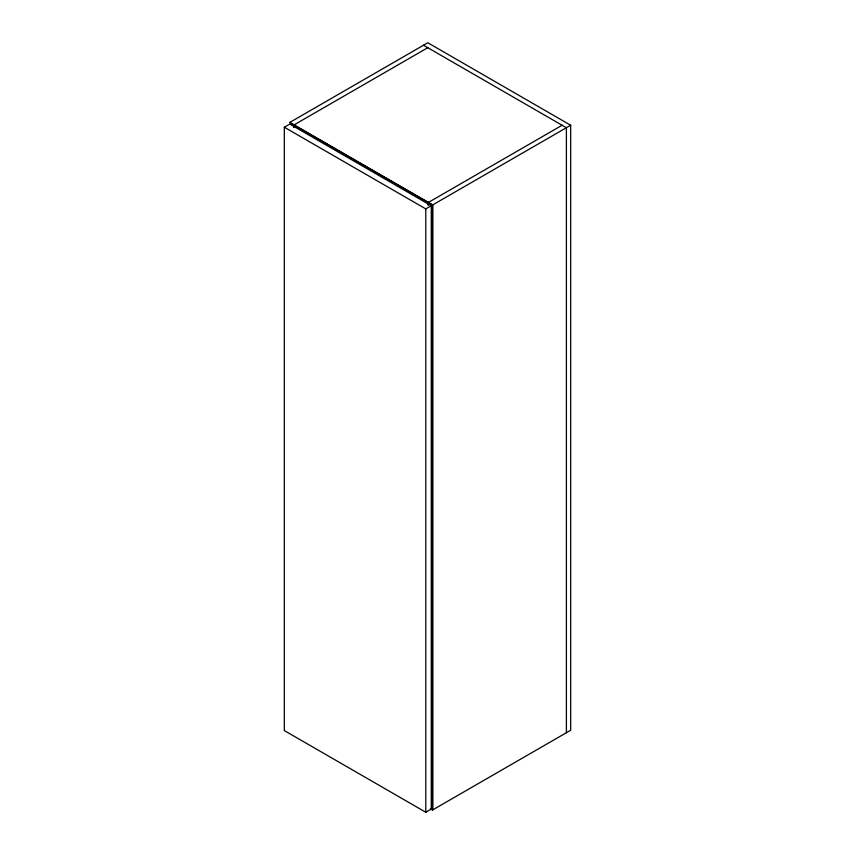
<?xml version="1.0" encoding="UTF-8"?>
<svg xmlns="http://www.w3.org/2000/svg" width="855" height="855" viewBox="0 0 855 855"><rect width="100%" height="100%" fill="white"/><g stroke="black" fill="none" stroke-linecap="round" stroke-linejoin="round"><path stroke-width="1.28" d="M284.32 127.224L289.802 124.071L431.262 205.734L431.262 809.087L425.79 812.25L284.32 730.576L284.32 127.224L425.79 208.898L431.262 205.734M427.789 47.698L293.938 124.969L293.938 127.448M562.109 125.247L428.259 202.517L428.259 205.189M570.68 125.247L427.789 42.75L289.653 122.5L432.545 204.997L570.68 125.247L570.68 730.245L432.545 809.995L430.407 808.755M423.503 45.23L566.395 127.726L566.395 732.724M289.802 122.415L432.694 204.911L432.694 809.909L430.546 808.68M432.545 204.997L432.545 809.995M428.408 202.443L428.408 205.114M425.79 208.898L425.79 812.25M294.088 124.894L294.088 127.566"/></g></svg>
